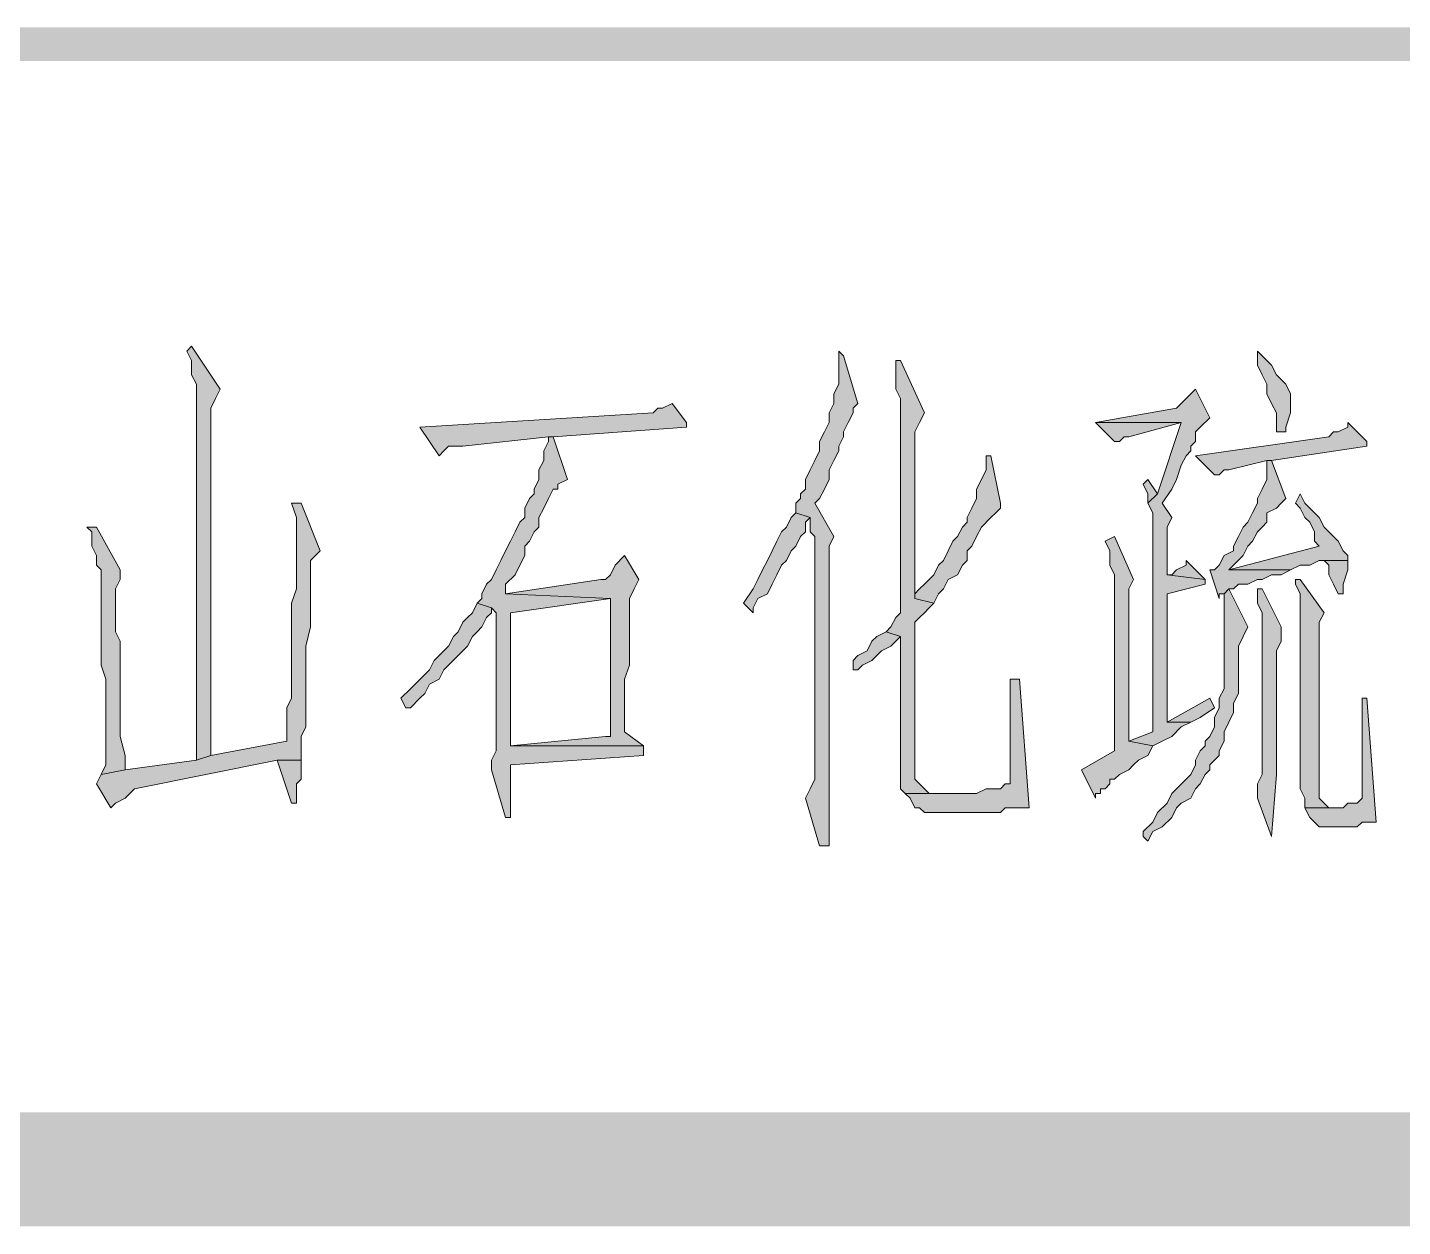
# Model space of a CAD drawing. Header units: inches. Extents: x 20 to 409, y 5 to 283.
# Drawn here: x 110.35 to 122.59, y 5.1 to 15.77 of the extents above; entities that cross this region are included whole.
import ezdxf

# ---------------------------------------------------------------- set-up
doc = ezdxf.new("R2010")
doc.units = ezdxf.units.IN
doc.header["$MEASUREMENT"] = 0
doc.layers.add('C00-00-00', color=7, linetype='Continuous')

msp = doc.modelspace()

# ---------------------------------------------------------------- hatches: boundary and pattern name
at = {"layer": 'C00-00-00'}
h = msp.add_hatch(color=0, dxfattribs=at)
h.dxf.hatch_style = 2
h.paths.add_polyline_path([(28.33, 15.766), (28.33, 15.469), (408.314, 15.766)])
h = msp.add_hatch(color=0, dxfattribs=at)
h.dxf.hatch_style = 2
h.paths.add_polyline_path([(28.33, 15.469), (408.314, 15.766), (408.314, 15.469)])
h = msp.add_hatch(color=0, dxfattribs=at)
h.dxf.hatch_style = 2
h.paths.add_polyline_path([(111.811, 12.929), (111.769, 12.887), (111.811, 12.802), (111.811, 12.675), (111.854, 12.591), (111.854, 9.246), (111.981, 9.289), (111.981, 11.575), (111.981, 11.659), (111.981, 12.379), (112.023, 12.464), (112.065, 12.548)])
h = msp.add_hatch(color=0, dxfattribs=at)
h.dxf.hatch_style = 2
h.paths.add_polyline_path([(117.569, 12.887), (117.569, 12.591), (117.526, 12.506), (117.526, 12.421), (117.484, 12.337), (117.484, 12.252), (117.442, 12.167), (117.399, 12.083), (117.399, 11.998), (117.357, 11.913), (117.315, 11.829), (117.272, 11.744), (117.272, 11.659), (117.23, 11.617), (117.23, 11.575), (117.188, 11.532), (117.188, 11.448), (117.315, 11.405), (117.315, 11.278), (117.357, 11.236), (117.357, 11.151), (117.357, 9.077), (117.315, 8.992), (117.272, 8.908), (117.399, 8.484), (117.484, 8.484), (117.484, 8.527), (117.484, 11.151), (117.526, 11.236), (117.357, 11.532), (117.399, 11.575), (117.442, 11.659), (117.484, 11.744), (117.484, 11.829), (117.526, 11.913), (117.569, 11.998), (117.569, 12.04), (117.611, 12.125), (117.611, 12.167), (117.653, 12.252), (117.696, 12.337), (117.696, 12.379), (117.738, 12.421), (117.611, 12.845)])
h = msp.add_hatch(color=0, dxfattribs=at)
h.dxf.hatch_style = 2
h.paths.add_polyline_path([(121.294, 12.887), (121.294, 12.76), (121.336, 12.675), (121.379, 12.591), (121.379, 12.506), (121.421, 12.421), (121.463, 12.337), (121.463, 12.167), (121.548, 12.167), (121.548, 12.21), (121.59, 12.337), (121.59, 12.506), (121.548, 12.591), (121.506, 12.633), (121.463, 12.675), (121.421, 12.76), (121.379, 12.802)])
h = msp.add_hatch(color=0, dxfattribs=at)
h.dxf.hatch_style = 2
h.paths.add_polyline_path([(118.119, 12.802), (118.077, 12.802), (118.077, 12.76), (118.077, 12.548), (118.119, 12.464), (118.119, 10.559), (118.077, 10.516), (118.034, 10.432), (117.992, 10.389), (118.119, 10.347), (118.119, 8.992), (118.161, 8.95), (118.458, 8.95), (118.373, 8.95), (118.331, 8.992), (118.288, 9.035), (118.246, 9.077), (118.246, 9.5), (118.246, 9.67), (118.246, 10.474), (118.288, 10.516), (118.331, 10.559), (118.373, 10.601), (118.415, 10.643), (118.246, 10.686), (118.246, 12.167), (118.288, 12.252), (118.331, 12.337)])
h = msp.add_hatch(color=0, dxfattribs=at)
h.dxf.hatch_style = 2
h.paths.add_polyline_path([(120.744, 12.548), (120.701, 12.506), (120.659, 12.464), (120.617, 12.421), (120.574, 12.379), (119.855, 12.252), (120.617, 12.252), (120.405, 11.617), (120.32, 11.532), (120.363, 11.448), (120.363, 9.5), (120.151, 9.416), (120.363, 9.373), (120.447, 9.416), (120.532, 9.458), (120.617, 9.543), (120.701, 9.585), (120.49, 9.585), (120.49, 9.67), (120.49, 10.389), (120.49, 10.516), (120.49, 10.728), (120.828, 10.813), (120.828, 10.855), (120.49, 10.897), (120.49, 11.321), (120.532, 11.405), (120.447, 11.532), (120.532, 11.659), (120.574, 11.744), (120.617, 11.871), (120.659, 11.956), (120.701, 11.998), (120.701, 12.04), (120.744, 12.083), (120.744, 12.167), (120.786, 12.21), (120.871, 12.294)])
h = msp.add_hatch(color=0, dxfattribs=at)
h.dxf.hatch_style = 2
h.paths.add_polyline_path([(116.087, 12.421), (116.002, 12.379), (115.96, 12.379), (115.918, 12.337), (113.843, 12.21), (114.013, 11.956), (114.055, 11.998), (114.097, 12.04), (114.224, 12.04), (114.986, 12.125), (115.029, 12.125), (116.214, 12.21), (116.214, 12.252)])
h = msp.add_hatch(color=0, dxfattribs=at)
h.dxf.hatch_style = 2
h.paths.add_polyline_path([(119.855, 12.252), (120.024, 12.083), (120.066, 12.083), (120.109, 12.125), (120.151, 12.125), (120.617, 12.252)])
h = msp.add_hatch(color=0, dxfattribs=at)
h.dxf.hatch_style = 2
h.paths.add_polyline_path([(122.098, 12.252), (122.098, 12.21), (122.014, 12.167), (121.971, 12.167), (121.929, 12.125), (120.744, 11.956), (120.913, 11.786), (120.955, 11.786), (120.998, 11.829), (121.04, 11.829), (121.379, 11.913), (121.421, 11.913), (122.268, 12.04), (122.268, 12.083)])
h = msp.add_hatch(color=0, dxfattribs=at)
h.dxf.hatch_style = 2
h.paths.add_polyline_path([(115.029, 12.125), (114.986, 12.125), (114.986, 12.083), (114.944, 11.998), (114.944, 11.913), (114.902, 11.829), (114.902, 11.744), (114.859, 11.659), (114.859, 11.617), (114.817, 11.575), (114.775, 11.49), (114.775, 11.405), (114.732, 11.363), (114.69, 11.278), (114.648, 11.194), (114.605, 11.109), (114.563, 11.024), (114.521, 10.94), (114.478, 10.855), (114.436, 10.813), (114.394, 10.728), (114.394, 10.686), (114.351, 10.643), (114.478, 10.601), (114.521, 10.559), (114.521, 9.331), (114.478, 9.246), (114.478, 9.162), (114.605, 8.738), (114.648, 8.738), (114.648, 9.204), (115.833, 9.289), (115.833, 9.373), (114.648, 9.373), (114.648, 10.559), (115.537, 10.686), (114.605, 10.728), (114.605, 10.813), (114.69, 10.897), (114.732, 10.982), (114.775, 11.067), (114.775, 11.151), (114.817, 11.194), (114.859, 11.278), (114.902, 11.321), (114.902, 11.405), (114.944, 11.49), (114.986, 11.575), (115.029, 11.659), (115.071, 11.659), (115.071, 11.702), (115.156, 11.744)])
h = msp.add_hatch(color=0, dxfattribs=at)
h.dxf.hatch_style = 2
h.paths.add_polyline_path([(118.881, 11.956), (118.881, 11.829), (118.839, 11.744), (118.796, 11.659), (118.796, 11.575), (118.754, 11.49), (118.712, 11.405), (118.712, 11.363), (118.669, 11.321), (118.627, 11.236), (118.585, 11.194), (118.542, 11.109), (118.5, 11.024), (118.458, 10.982), (118.415, 10.897), (118.331, 10.813), (118.288, 10.77), (118.246, 10.728), (118.246, 10.686), (118.415, 10.643), (118.458, 10.728), (118.5, 10.77), (118.542, 10.855), (118.627, 10.897), (118.669, 10.982), (118.712, 11.024), (118.712, 11.109), (118.754, 11.151), (118.796, 11.236), (118.839, 11.321), (118.923, 11.405), (118.966, 11.448), (119.008, 11.49), (119.008, 11.532), (118.923, 11.956)])
h = msp.add_hatch(color=0, dxfattribs=at)
h.dxf.hatch_style = 2
h.paths.add_polyline_path([(121.421, 11.913), (121.379, 11.913), (121.379, 11.829), (121.379, 11.744), (121.336, 11.659), (121.294, 11.575), (121.294, 11.532), (121.252, 11.448), (121.209, 11.363), (121.167, 11.321), (121.125, 11.236), (121.082, 11.151), (121.082, 11.109), (120.998, 11.067), (120.955, 10.982), (120.913, 10.94), (120.871, 10.94), (120.955, 10.686), (120.955, 10.728), (120.998, 10.728), (121.04, 10.77), (121.082, 10.77), (121.125, 10.813), (121.209, 10.813), (121.294, 10.855), (121.336, 10.855), (121.421, 10.897), (121.506, 10.897), (121.59, 10.94), (121.04, 10.94), (121.082, 10.982), (121.167, 11.067), (121.209, 11.151), (121.252, 11.194), (121.294, 11.278), (121.336, 11.321), (121.379, 11.363), (121.379, 11.448), (121.463, 11.49), (121.506, 11.532), (121.548, 11.575)])
h = msp.add_hatch(color=0, dxfattribs=at)
h.dxf.hatch_style = 2
h.paths.add_polyline_path([(120.32, 11.744), (120.278, 11.702), (120.32, 11.617), (120.32, 11.532), (120.405, 11.617)])
h = msp.add_hatch(color=0, dxfattribs=at)
h.dxf.hatch_style = 2
h.paths.add_polyline_path([(112.785, 11.532), (112.7, 11.532), (112.743, 11.405), (112.743, 10.77), (112.7, 10.643), (112.7, 9.797), (112.658, 9.712), (112.658, 9.5), (112.658, 9.416), (111.981, 9.289), (111.854, 9.246), (111.219, 9.162), (111.007, 9.119), (110.965, 9.035), (111.092, 8.823), (111.134, 8.865), (111.219, 8.908), (111.261, 8.95), (111.303, 8.992), (112.573, 9.246), (112.785, 9.246), (112.785, 9.331), (112.785, 9.458), (112.827, 9.543), (112.827, 10.262), (112.87, 10.432), (112.87, 11.024), (112.954, 11.109)])
h = msp.add_hatch(color=0, dxfattribs=at)
h.dxf.hatch_style = 2
h.paths.add_polyline_path([(121.675, 11.617), (121.633, 11.532), (121.675, 11.49), (121.717, 11.405), (121.76, 11.363), (121.802, 11.278), (121.802, 11.194), (121.844, 11.151), (121.04, 10.94), (121.59, 10.94), (121.675, 10.982), (121.76, 10.982), (121.844, 11.024), (122.098, 11.024), (122.098, 11.067), (122.056, 11.109), (122.014, 11.194), (121.971, 11.236), (121.929, 11.278), (121.887, 11.321), (121.844, 11.405), (121.802, 11.448), (121.717, 11.532)])
h = msp.add_hatch(color=0, dxfattribs=at)
h.dxf.hatch_style = 2
h.paths.add_polyline_path([(117.188, 11.448), (117.145, 11.405), (117.103, 11.321), (117.061, 11.278), (117.018, 11.194), (116.976, 11.109), (116.934, 11.024), (116.891, 10.94), (116.849, 10.855), (116.807, 10.77), (116.722, 10.643), (116.807, 10.559), (116.807, 10.601), (116.849, 10.686), (116.934, 10.728), (116.976, 10.813), (117.018, 10.897), (117.061, 10.982), (117.103, 11.024), (117.145, 11.109), (117.188, 11.151), (117.23, 11.236), (117.272, 11.278), (117.272, 11.363), (117.315, 11.405)])
h = msp.add_hatch(color=0, dxfattribs=at)
h.dxf.hatch_style = 2
h.paths.add_polyline_path([(110.965, 11.321), (110.88, 11.321), (110.922, 11.278), (110.922, 11.151), (110.965, 11.067), (110.965, 10.982), (111.007, 10.94), (111.007, 10.093), (111.049, 9.966), (111.049, 9.246), (111.049, 9.204), (111.007, 9.119), (111.219, 9.162), (111.219, 9.289), (111.176, 9.458), (111.176, 10.305), (111.134, 10.389), (111.134, 10.77), (111.176, 10.855), (111.176, 10.94)])
h = msp.add_hatch(color=0, dxfattribs=at)
h.dxf.hatch_style = 2
h.paths.add_polyline_path([(120.024, 11.236), (119.939, 11.194), (119.982, 11.109), (119.982, 10.982), (120.024, 10.897), (120.024, 9.331), (119.728, 9.162), (119.855, 8.908), (119.855, 8.95), (119.897, 8.95), (119.897, 8.992), (119.939, 8.992), (119.982, 9.035), (119.982, 9.077), (120.024, 9.077), (120.066, 9.119), (120.151, 9.162), (120.193, 9.204), (120.236, 9.246), (120.32, 9.289), (120.363, 9.373), (120.151, 9.416), (120.151, 9.543), (120.151, 9.67), (120.151, 10.77), (120.193, 10.855)])
h = msp.add_hatch(color=0, dxfattribs=at)
h.dxf.hatch_style = 2
h.paths.add_polyline_path([(115.664, 11.067), (115.579, 10.982), (115.537, 10.897), (115.494, 10.855), (115.452, 10.855), (114.605, 10.728), (115.537, 10.686), (115.537, 9.458), (115.494, 9.458), (114.648, 9.373), (115.833, 9.373), (115.664, 9.5), (115.664, 9.966), (115.706, 10.093), (115.706, 10.601), (115.706, 10.686), (115.748, 10.77), (115.791, 10.855)])
h = msp.add_hatch(color=0, dxfattribs=at)
h.dxf.hatch_style = 2
h.paths.add_polyline_path([(120.659, 11.024), (120.659, 10.982), (120.574, 10.94), (120.532, 10.897), (120.49, 10.897), (120.828, 10.855)])
h = msp.add_hatch(color=0, dxfattribs=at)
h.dxf.hatch_style = 2
h.paths.add_polyline_path([(122.098, 11.024), (121.887, 11.024), (121.929, 10.982), (121.929, 10.897), (121.971, 10.813), (122.014, 10.728), (122.056, 10.728), (122.056, 10.813), (122.098, 10.94)])
h = msp.add_hatch(color=0, dxfattribs=at)
h.dxf.hatch_style = 2
h.paths.add_polyline_path([(121.04, 10.77), (120.998, 10.728), (120.998, 9.881), (120.955, 9.797), (120.955, 9.712), (120.913, 9.627), (120.913, 9.543), (120.871, 9.458), (120.828, 9.416), (120.828, 9.373), (120.786, 9.331), (120.744, 9.246), (120.744, 9.204), (120.701, 9.119), (120.659, 9.077), (120.574, 8.992), (120.532, 8.95), (120.49, 8.865), (120.405, 8.781), (120.363, 8.696), (120.278, 8.611), (120.278, 8.569), (120.32, 8.527), (120.363, 8.611), (120.447, 8.654), (120.532, 8.738), (120.574, 8.823), (120.617, 8.865), (120.701, 8.908), (120.744, 8.992), (120.786, 9.035), (120.828, 9.119), (120.871, 9.162), (120.871, 9.204), (120.913, 9.246), (120.955, 9.289), (120.955, 9.331), (120.998, 9.416), (120.998, 9.5), (121.04, 9.585), (121.082, 9.67), (121.082, 9.754), (121.125, 9.839), (121.125, 10.262), (121.167, 10.347), (121.209, 10.432)])
h = msp.add_hatch(color=0, dxfattribs=at)
h.dxf.hatch_style = 2
h.paths.add_polyline_path([(121.336, 10.77), (121.294, 10.77), (121.294, 10.643), (121.336, 10.559), (121.336, 9.119), (121.294, 9.035), (121.294, 8.908), (121.421, 8.569), (121.463, 9.119), (121.463, 10.22), (121.506, 10.305), (121.506, 10.432)])
h = msp.add_hatch(color=0, dxfattribs=at)
h.dxf.hatch_style = 2
h.paths.add_polyline_path([(121.675, 10.855), (121.633, 10.855), (121.633, 10.813), (121.675, 10.728), (121.675, 8.992), (121.717, 8.908), (121.717, 8.823), (121.971, 8.823), (121.929, 8.823), (121.887, 8.865), (121.844, 8.908), (121.844, 10.008), (121.844, 10.093), (121.844, 10.474), (121.887, 10.559)])
h = msp.add_hatch(color=0, dxfattribs=at)
h.dxf.hatch_style = 2
h.paths.add_polyline_path([(114.351, 10.643), (114.309, 10.559), (114.267, 10.516), (114.224, 10.474), (114.182, 10.389), (114.14, 10.347), (114.097, 10.262), (114.055, 10.22), (113.97, 10.135), (113.928, 10.051), (113.886, 10.008), (113.801, 9.924), (113.759, 9.881), (113.674, 9.797), (113.716, 9.712), (113.759, 9.712), (113.843, 9.797), (113.886, 9.839), (113.928, 9.924), (114.013, 9.966), (114.055, 10.051), (114.097, 10.093), (114.182, 10.178), (114.224, 10.22), (114.267, 10.262), (114.309, 10.347), (114.351, 10.389), (114.394, 10.432), (114.436, 10.516), (114.478, 10.559), (114.478, 10.601)])
h = msp.add_hatch(color=0, dxfattribs=at)
h.dxf.hatch_style = 2
h.paths.add_polyline_path([(117.992, 10.389), (117.907, 10.347), (117.865, 10.305), (117.823, 10.22), (117.738, 10.178), (117.696, 10.135), (117.696, 10.051), (117.738, 10.051), (117.78, 10.093), (117.865, 10.135), (117.907, 10.178), (117.95, 10.22), (118.034, 10.262), (118.077, 10.305), (118.119, 10.347)])
h = msp.add_hatch(color=0, dxfattribs=at)
h.dxf.hatch_style = 2
h.paths.add_polyline_path([(119.177, 9.966), (119.093, 9.966), (119.093, 9.035), (119.05, 9.035), (119.008, 8.992), (118.881, 8.992), (118.796, 8.95), (118.161, 8.95), (118.204, 8.908), (118.246, 8.823), (118.288, 8.823), (118.331, 8.781), (119.008, 8.781), (119.05, 8.823), (119.262, 8.823)])
h = msp.add_hatch(color=0, dxfattribs=at)
h.dxf.hatch_style = 2
h.paths.add_polyline_path([(120.871, 9.797), (120.49, 9.585), (120.701, 9.585), (120.786, 9.627), (120.913, 9.712)])
h = msp.add_hatch(color=0, dxfattribs=at)
h.dxf.hatch_style = 2
h.paths.add_polyline_path([(122.268, 9.797), (122.225, 9.797), (122.225, 8.908), (122.183, 8.865), (122.098, 8.865), (122.056, 8.823), (121.717, 8.823), (121.76, 8.738), (121.802, 8.696), (121.844, 8.654), (122.183, 8.654), (122.225, 8.696), (122.352, 8.696)])
h = msp.add_hatch(color=0, dxfattribs=at)
h.dxf.hatch_style = 2
h.paths.add_polyline_path([(112.785, 9.246), (112.573, 9.246), (112.7, 8.865), (112.743, 8.865), (112.743, 8.95), (112.743, 9.035), (112.785, 9.077)])
h = msp.add_hatch(color=0, dxfattribs=at)
h.dxf.hatch_style = 2
h.paths.add_polyline_path([(28.838, 6.114), (27.822, 5.098), (407.806, 6.114)])
h = msp.add_hatch(color=0, dxfattribs=at)
h.dxf.hatch_style = 2
h.paths.add_polyline_path([(27.822, 5.098), (407.806, 6.114), (408.822, 5.098)])

# ---------------------------------------------------------------- linework, layer by layer
at = {"layer": 'C00-00-00', "color": 0, "lineweight": 0}
for points in [[(111.811, 12.929), (111.769, 12.887), (111.811, 12.802), (111.811, 12.675), (111.854, 12.591), (111.854, 9.246), (111.981, 9.289), (111.981, 11.575), (111.981, 11.659), (111.981, 12.379), (112.023, 12.464), (112.065, 12.548)], [(117.569, 12.887), (117.569, 12.591), (117.526, 12.506), (117.526, 12.421), (117.484, 12.337), (117.484, 12.252), (117.442, 12.167), (117.399, 12.083), (117.399, 11.998), (117.357, 11.913), (117.315, 11.829), (117.272, 11.744), (117.272, 11.659), (117.23, 11.617), (117.23, 11.575), (117.188, 11.532), (117.188, 11.448), (117.315, 11.405), (117.315, 11.278), (117.357, 11.236), (117.357, 11.151), (117.357, 9.077), (117.315, 8.992), (117.272, 8.908), (117.399, 8.484), (117.484, 8.484), (117.484, 8.527), (117.484, 11.151), (117.526, 11.236), (117.357, 11.532), (117.399, 11.575), (117.442, 11.659), (117.484, 11.744), (117.484, 11.829), (117.526, 11.913), (117.569, 11.998), (117.569, 12.04), (117.611, 12.125), (117.611, 12.167), (117.653, 12.252), (117.696, 12.337), (117.696, 12.379), (117.738, 12.421), (117.611, 12.845)], [(121.294, 12.887), (121.294, 12.76), (121.336, 12.675), (121.379, 12.591), (121.379, 12.506), (121.421, 12.421), (121.463, 12.337), (121.463, 12.167), (121.548, 12.167), (121.548, 12.21), (121.59, 12.337), (121.59, 12.506), (121.548, 12.591), (121.506, 12.633), (121.463, 12.675), (121.421, 12.76), (121.379, 12.802)], [(118.119, 12.802), (118.077, 12.802), (118.077, 12.76), (118.077, 12.548), (118.119, 12.464), (118.119, 10.559), (118.077, 10.516), (118.034, 10.432), (117.992, 10.389), (118.119, 10.347), (118.119, 8.992), (118.161, 8.95), (118.458, 8.95), (118.373, 8.95), (118.331, 8.992), (118.288, 9.035), (118.246, 9.077), (118.246, 9.5), (118.246, 9.67), (118.246, 10.474), (118.288, 10.516), (118.331, 10.559), (118.373, 10.601), (118.415, 10.643), (118.246, 10.686), (118.246, 12.167), (118.288, 12.252), (118.331, 12.337)], [(120.744, 12.548), (120.701, 12.506), (120.659, 12.464), (120.617, 12.421), (120.574, 12.379), (119.855, 12.252), (120.617, 12.252), (120.405, 11.617), (120.32, 11.532), (120.363, 11.448), (120.363, 9.5), (120.151, 9.416), (120.363, 9.373), (120.447, 9.416), (120.532, 9.458), (120.617, 9.543), (120.701, 9.585), (120.49, 9.585), (120.49, 9.67), (120.49, 10.389), (120.49, 10.516), (120.49, 10.728), (120.828, 10.813), (120.828, 10.855), (120.49, 10.897), (120.49, 11.321), (120.532, 11.405), (120.447, 11.532), (120.532, 11.659), (120.574, 11.744), (120.617, 11.871), (120.659, 11.956), (120.701, 11.998), (120.701, 12.04), (120.744, 12.083), (120.744, 12.167), (120.786, 12.21), (120.871, 12.294)], [(116.087, 12.421), (116.002, 12.379), (115.96, 12.379), (115.918, 12.337), (113.843, 12.21), (114.013, 11.956), (114.055, 11.998), (114.097, 12.04), (114.224, 12.04), (114.986, 12.125), (115.029, 12.125), (116.214, 12.21), (116.214, 12.252)], [(119.855, 12.252), (120.024, 12.083), (120.066, 12.083), (120.109, 12.125), (120.151, 12.125), (120.617, 12.252)], [(122.098, 12.252), (122.098, 12.21), (122.014, 12.167), (121.971, 12.167), (121.929, 12.125), (120.744, 11.956), (120.913, 11.786), (120.955, 11.786), (120.998, 11.829), (121.04, 11.829), (121.379, 11.913), (121.421, 11.913), (122.268, 12.04), (122.268, 12.083)], [(115.029, 12.125), (114.986, 12.125), (114.986, 12.083), (114.944, 11.998), (114.944, 11.913), (114.902, 11.829), (114.902, 11.744), (114.859, 11.659), (114.859, 11.617), (114.817, 11.575), (114.775, 11.49), (114.775, 11.405), (114.732, 11.363), (114.69, 11.278), (114.648, 11.194), (114.605, 11.109), (114.563, 11.024), (114.521, 10.94), (114.478, 10.855), (114.436, 10.813), (114.394, 10.728), (114.394, 10.686), (114.351, 10.643), (114.478, 10.601), (114.521, 10.559), (114.521, 9.331), (114.478, 9.246), (114.478, 9.162), (114.605, 8.738), (114.648, 8.738), (114.648, 9.204), (115.833, 9.289), (115.833, 9.373), (114.648, 9.373), (114.648, 10.559), (115.537, 10.686), (114.605, 10.728), (114.605, 10.813), (114.69, 10.897), (114.732, 10.982), (114.775, 11.067), (114.775, 11.151), (114.817, 11.194), (114.859, 11.278), (114.902, 11.321), (114.902, 11.405), (114.944, 11.49), (114.986, 11.575), (115.029, 11.659), (115.071, 11.659), (115.071, 11.702), (115.156, 11.744)], [(118.881, 11.956), (118.881, 11.829), (118.839, 11.744), (118.796, 11.659), (118.796, 11.575), (118.754, 11.49), (118.712, 11.405), (118.712, 11.363), (118.669, 11.321), (118.627, 11.236), (118.585, 11.194), (118.542, 11.109), (118.5, 11.024), (118.458, 10.982), (118.415, 10.897), (118.331, 10.813), (118.288, 10.77), (118.246, 10.728), (118.246, 10.686), (118.415, 10.643), (118.458, 10.728), (118.5, 10.77), (118.542, 10.855), (118.627, 10.897), (118.669, 10.982), (118.712, 11.024), (118.712, 11.109), (118.754, 11.151), (118.796, 11.236), (118.839, 11.321), (118.923, 11.405), (118.966, 11.448), (119.008, 11.49), (119.008, 11.532), (118.923, 11.956)], [(121.421, 11.913), (121.379, 11.913), (121.379, 11.829), (121.379, 11.744), (121.336, 11.659), (121.294, 11.575), (121.294, 11.532), (121.252, 11.448), (121.209, 11.363), (121.167, 11.321), (121.125, 11.236), (121.082, 11.151), (121.082, 11.109), (120.998, 11.067), (120.955, 10.982), (120.913, 10.94), (120.871, 10.94), (120.955, 10.686), (120.955, 10.728), (120.998, 10.728), (121.04, 10.77), (121.082, 10.77), (121.125, 10.813), (121.209, 10.813), (121.294, 10.855), (121.336, 10.855), (121.421, 10.897), (121.506, 10.897), (121.59, 10.94), (121.04, 10.94), (121.082, 10.982), (121.167, 11.067), (121.209, 11.151), (121.252, 11.194), (121.294, 11.278), (121.336, 11.321), (121.379, 11.363), (121.379, 11.448), (121.463, 11.49), (121.506, 11.532), (121.548, 11.575)], [(120.32, 11.744), (120.278, 11.702), (120.32, 11.617), (120.32, 11.532), (120.405, 11.617)], [(112.785, 11.532), (112.7, 11.532), (112.743, 11.405), (112.743, 10.77), (112.7, 10.643), (112.7, 9.797), (112.658, 9.712), (112.658, 9.5), (112.658, 9.416), (111.981, 9.289), (111.854, 9.246), (111.219, 9.162), (111.007, 9.119), (110.965, 9.035), (111.092, 8.823), (111.134, 8.865), (111.219, 8.908), (111.261, 8.95), (111.303, 8.992), (112.573, 9.246), (112.785, 9.246), (112.785, 9.331), (112.785, 9.458), (112.827, 9.543), (112.827, 10.262), (112.87, 10.432), (112.87, 11.024), (112.954, 11.109)], [(121.675, 11.617), (121.633, 11.532), (121.675, 11.49), (121.717, 11.405), (121.76, 11.363), (121.802, 11.278), (121.802, 11.194), (121.844, 11.151), (121.04, 10.94), (121.59, 10.94), (121.675, 10.982), (121.76, 10.982), (121.844, 11.024), (122.098, 11.024), (122.098, 11.067), (122.056, 11.109), (122.014, 11.194), (121.971, 11.236), (121.929, 11.278), (121.887, 11.321), (121.844, 11.405), (121.802, 11.448), (121.717, 11.532)], [(117.188, 11.448), (117.145, 11.405), (117.103, 11.321), (117.061, 11.278), (117.018, 11.194), (116.976, 11.109), (116.934, 11.024), (116.891, 10.94), (116.849, 10.855), (116.807, 10.77), (116.722, 10.643), (116.807, 10.559), (116.807, 10.601), (116.849, 10.686), (116.934, 10.728), (116.976, 10.813), (117.018, 10.897), (117.061, 10.982), (117.103, 11.024), (117.145, 11.109), (117.188, 11.151), (117.23, 11.236), (117.272, 11.278), (117.272, 11.363), (117.315, 11.405)], [(110.965, 11.321), (110.88, 11.321), (110.922, 11.278), (110.922, 11.151), (110.965, 11.067), (110.965, 10.982), (111.007, 10.94), (111.007, 10.093), (111.049, 9.966), (111.049, 9.246), (111.049, 9.204), (111.007, 9.119), (111.219, 9.162), (111.219, 9.289), (111.176, 9.458), (111.176, 10.305), (111.134, 10.389), (111.134, 10.77), (111.176, 10.855), (111.176, 10.94)], [(120.024, 11.236), (119.939, 11.194), (119.982, 11.109), (119.982, 10.982), (120.024, 10.897), (120.024, 9.331), (119.728, 9.162), (119.855, 8.908), (119.855, 8.95), (119.897, 8.95), (119.897, 8.992), (119.939, 8.992), (119.982, 9.035), (119.982, 9.077), (120.024, 9.077), (120.066, 9.119), (120.151, 9.162), (120.193, 9.204), (120.236, 9.246), (120.32, 9.289), (120.363, 9.373), (120.151, 9.416), (120.151, 9.543), (120.151, 9.67), (120.151, 10.77), (120.193, 10.855)], [(115.664, 11.067), (115.579, 10.982), (115.537, 10.897), (115.494, 10.855), (115.452, 10.855), (114.605, 10.728), (115.537, 10.686), (115.537, 9.458), (115.494, 9.458), (114.648, 9.373), (115.833, 9.373), (115.664, 9.5), (115.664, 9.966), (115.706, 10.093), (115.706, 10.601), (115.706, 10.686), (115.748, 10.77), (115.791, 10.855)], [(120.659, 11.024), (120.659, 10.982), (120.574, 10.94), (120.532, 10.897), (120.49, 10.897), (120.828, 10.855)], [(122.098, 11.024), (121.887, 11.024), (121.929, 10.982), (121.929, 10.897), (121.971, 10.813), (122.014, 10.728), (122.056, 10.728), (122.056, 10.813), (122.098, 10.94)], [(121.04, 10.77), (120.998, 10.728), (120.998, 9.881), (120.955, 9.797), (120.955, 9.712), (120.913, 9.627), (120.913, 9.543), (120.871, 9.458), (120.828, 9.416), (120.828, 9.373), (120.786, 9.331), (120.744, 9.246), (120.744, 9.204), (120.701, 9.119), (120.659, 9.077), (120.574, 8.992), (120.532, 8.95), (120.49, 8.865), (120.405, 8.781), (120.363, 8.696), (120.278, 8.611), (120.278, 8.569), (120.32, 8.527), (120.363, 8.611), (120.447, 8.654), (120.532, 8.738), (120.574, 8.823), (120.617, 8.865), (120.701, 8.908), (120.744, 8.992), (120.786, 9.035), (120.828, 9.119), (120.871, 9.162), (120.871, 9.204), (120.913, 9.246), (120.955, 9.289), (120.955, 9.331), (120.998, 9.416), (120.998, 9.5), (121.04, 9.585), (121.082, 9.67), (121.082, 9.754), (121.125, 9.839), (121.125, 10.262), (121.167, 10.347), (121.209, 10.432)], [(121.336, 10.77), (121.294, 10.77), (121.294, 10.643), (121.336, 10.559), (121.336, 9.119), (121.294, 9.035), (121.294, 8.908), (121.421, 8.569), (121.463, 9.119), (121.463, 10.22), (121.506, 10.305), (121.506, 10.432)], [(121.675, 10.855), (121.633, 10.855), (121.633, 10.813), (121.675, 10.728), (121.675, 8.992), (121.717, 8.908), (121.717, 8.823), (121.971, 8.823), (121.929, 8.823), (121.887, 8.865), (121.844, 8.908), (121.844, 10.008), (121.844, 10.093), (121.844, 10.474), (121.887, 10.559)], [(114.351, 10.643), (114.309, 10.559), (114.267, 10.516), (114.224, 10.474), (114.182, 10.389), (114.14, 10.347), (114.097, 10.262), (114.055, 10.22), (113.97, 10.135), (113.928, 10.051), (113.886, 10.008), (113.801, 9.924), (113.759, 9.881), (113.674, 9.797), (113.716, 9.712), (113.759, 9.712), (113.843, 9.797), (113.886, 9.839), (113.928, 9.924), (114.013, 9.966), (114.055, 10.051), (114.097, 10.093), (114.182, 10.178), (114.224, 10.22), (114.267, 10.262), (114.309, 10.347), (114.351, 10.389), (114.394, 10.432), (114.436, 10.516), (114.478, 10.559), (114.478, 10.601)], [(117.992, 10.389), (117.907, 10.347), (117.865, 10.305), (117.823, 10.22), (117.738, 10.178), (117.696, 10.135), (117.696, 10.051), (117.738, 10.051), (117.78, 10.093), (117.865, 10.135), (117.907, 10.178), (117.95, 10.22), (118.034, 10.262), (118.077, 10.305), (118.119, 10.347)], [(119.177, 9.966), (119.093, 9.966), (119.093, 9.035), (119.05, 9.035), (119.008, 8.992), (118.881, 8.992), (118.796, 8.95), (118.161, 8.95), (118.204, 8.908), (118.246, 8.823), (118.288, 8.823), (118.331, 8.781), (119.008, 8.781), (119.05, 8.823), (119.262, 8.823)], [(120.871, 9.797), (120.49, 9.585), (120.701, 9.585), (120.786, 9.627), (120.913, 9.712)], [(122.268, 9.797), (122.225, 9.797), (122.225, 8.908), (122.183, 8.865), (122.098, 8.865), (122.056, 8.823), (121.717, 8.823), (121.76, 8.738), (121.802, 8.696), (121.844, 8.654), (122.183, 8.654), (122.225, 8.696), (122.352, 8.696)], [(112.785, 9.246), (112.573, 9.246), (112.7, 8.865), (112.743, 8.865), (112.743, 8.95), (112.743, 9.035), (112.785, 9.077)]]:
    msp.add_lwpolyline(points, close=True, dxfattribs=at)

doc.saveas('drawing.dxf')
